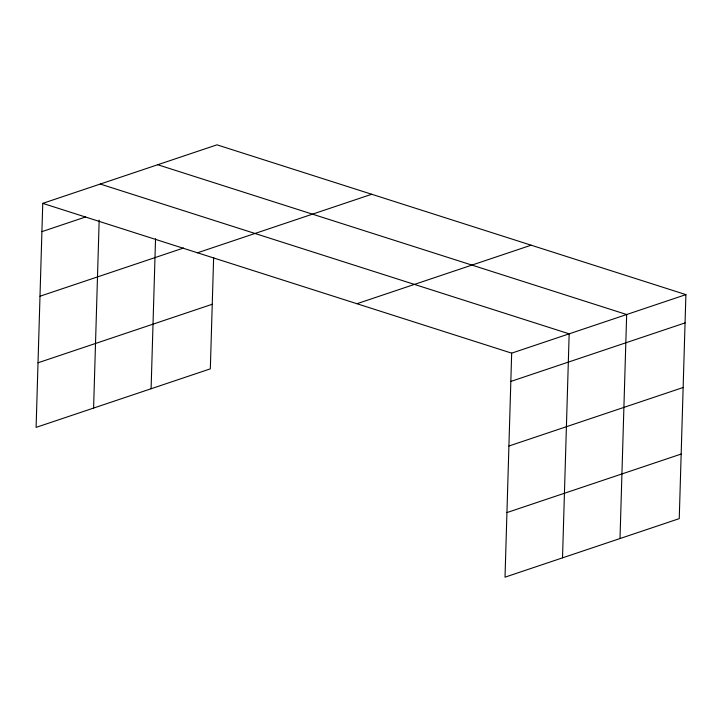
<?xml version="1.0" encoding="UTF-8"?>
<svg xmlns="http://www.w3.org/2000/svg" width="722" height="722" viewBox="0 0 722 722"><rect width="100%" height="100%" fill="white"/><g stroke="black" fill="none" stroke-linecap="round" stroke-linejoin="round"><path stroke-width="1.08" d="M685.9 294.621L511.672 353.148L505.021 577.167L679.249 518.64L685.9 294.621L216.979 144.833L42.751 203.36L36.1 427.379L210.328 368.852L213.631 257.673M93.598 408.065L99.176 220.129M151.097 388.752L155.546 238.675M562.519 557.853L569.162 333.835L100.241 184.047M620.008 538.531L626.66 314.521L157.739 164.733M41.912 231.645L85.566 216.979M39.99 296.237L183.55 248.016M197.494 252.79L371.722 194.263M38.013 362.787L212.25 304.26M356.93 303.718L531.157 245.191M510.833 381.433L685.061 322.905M508.911 446.025L683.147 387.497M506.934 512.575L681.171 454.048M42.751 203.36L511.672 353.148"/></g></svg>
